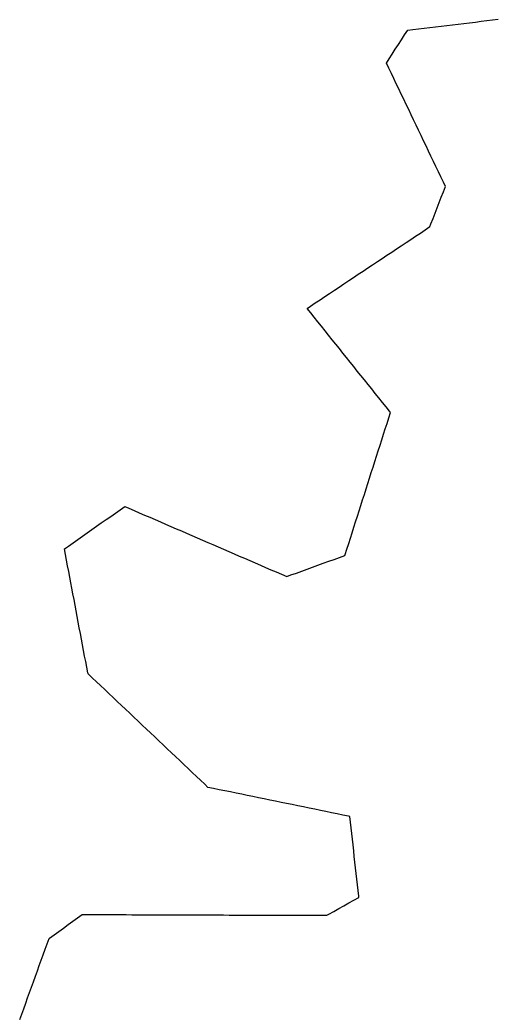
# Model space of a CAD drawing. Header units: millimetres. Extents: x 32 to 3054, y 42 to 5568.
# Drawn here: x 2775.2 to 2858.5, y 3143.1 to 3316.4 of the extents above; entities that cross this region are included whole.
import ezdxf

# ---------------------------------------------------------------- set-up
doc = ezdxf.new("R2010")
doc.units = ezdxf.units.MM
doc.layers.add('ALL_ISLANDS', color=7, linetype='Continuous')
doc.layers.add('OUTLINE_ISLAND_01', color=7, linetype='Continuous')

msp = doc.modelspace()

# ---------------------------------------------------------------- linework, layer by layer
at = {"layer": 'ALL_ISLANDS'}
msp.add_lwpolyline([(2775.158, 3142.1829), (2775.4972, 3143.1236), (2775.8364, 3144.0643), (2776.1756, 3145.005), (2776.5148, 3145.9457), (2776.854, 3146.8864), (2777.1932, 3147.8271), (2777.5324, 3148.7678), (2777.8717, 3149.7086), (2778.2109, 3150.6493), (2778.5501, 3151.59), (2778.8893, 3152.5307), (2779.2285, 3153.4714), (2779.5677, 3154.4121), (2779.9069, 3155.3528), (2780.2461, 3156.2935), (2780.332, 3156.3559), (2781.1411, 3156.9436), (2781.9501, 3157.5313), (2782.7592, 3158.119), (2783.5683, 3158.7067), (2784.3774, 3159.2944), (2785.1865, 3159.8821), (2785.9956, 3160.4698), (2786.6686, 3160.4675), (2787.6686, 3160.4642), (2788.6686, 3160.4609), (2789.6686, 3160.4576), (2790.6686, 3160.4542), (2791.6686, 3160.4509), (2792.6686, 3160.4476), (2793.6686, 3160.4443), (2794.6686, 3160.4409), (2795.6686, 3160.4376), (2796.6686, 3160.4343), (2797.6686, 3160.431), (2798.6685, 3160.4276), (2799.6685, 3160.4243), (2800.6685, 3160.421), (2801.6685, 3160.4177), (2802.6685, 3160.4143), (2803.6685, 3160.411), (2804.6685, 3160.4077), (2805.6685, 3160.4044), (2806.6685, 3160.401), (2807.6685, 3160.3977), (2808.6685, 3160.3944), (2809.6685, 3160.3911), (2810.6685, 3160.3877), (2811.6685, 3160.3844), (2812.6685, 3160.3811), (2813.6685, 3160.3778), (2814.6685, 3160.3744), (2815.6685, 3160.3711), (2816.6684, 3160.3678), (2817.6684, 3160.3645), (2818.6684, 3160.3611), (2819.6684, 3160.3578), (2820.6684, 3160.3545), (2821.6684, 3160.3512), (2822.6684, 3160.3478), (2823.6684, 3160.3445), (2824.6684, 3160.3412), (2825.6684, 3160.3379), (2826.6684, 3160.3345), (2827.6684, 3160.3312), (2828.6684, 3160.3279), (2829.0248, 3160.5273), (2829.8976, 3161.0154), (2830.7704, 3161.5036), (2831.6431, 3161.9918), (2832.5159, 3162.4799), (2833.3886, 3162.9681), (2834.2614, 3163.4562), (2834.2408, 3163.642), (2834.1309, 3164.6359), (2834.0209, 3165.6299), (2833.9109, 3166.6238), (2833.801, 3167.6177), (2833.691, 3168.6117), (2833.581, 3169.6056), (2833.4711, 3170.5995), (2833.3611, 3171.5935), (2833.2511, 3172.5874), (2833.1412, 3173.5813), (2833.0312, 3174.5753), (2832.9213, 3175.5692), (2832.8113, 3176.5632), (2832.7013, 3177.5571), (2832.4523, 3177.6081), (2831.4726, 3177.8088), (2830.493, 3178.0094), (2829.5133, 3178.2101), (2828.5336, 3178.4107), (2827.554, 3178.6114), (2826.5743, 3178.8121), (2825.5946, 3179.0127), (2824.615, 3179.2134), (2823.6353, 3179.414), (2822.6557, 3179.6147), (2821.676, 3179.8154), (2820.6963, 3180.016), (2819.7167, 3180.2167), (2818.737, 3180.4173), (2817.7574, 3180.618), (2816.7777, 3180.8187), (2815.798, 3181.0193), (2814.8184, 3181.22), (2813.8387, 3181.4206), (2812.8591, 3181.6213), (2811.8794, 3181.822), (2810.8997, 3182.0226), (2809.9201, 3182.2233), (2808.9404, 3182.4239), (2807.9607, 3182.6246), (2807.3831, 3183.1709), (2806.6566, 3183.8581), (2805.93, 3184.5452), (2805.2035, 3185.2324), (2804.477, 3185.9195), (2803.7505, 3186.6066), (2803.0239, 3187.2938), (2802.2974, 3187.9809), (2801.5709, 3188.6681), (2800.8444, 3189.3552), (2800.1178, 3190.0423), (2799.3913, 3190.7295), (2798.6648, 3191.4166), (2797.9383, 3192.1037), (2797.2117, 3192.7909), (2796.4852, 3193.478), (2795.7587, 3194.1652), (2795.0322, 3194.8523), (2794.3056, 3195.5394), (2793.5791, 3196.2266), (2792.8526, 3196.9137), (2792.1261, 3197.6009), (2791.3995, 3198.288), (2790.673, 3198.9751), (2789.9465, 3199.6623), (2789.22, 3200.3494), (2788.4934, 3201.0366), (2787.7669, 3201.7237), (2787.0404, 3202.4108), (2787.0112, 3202.5655), (2786.8255, 3203.5481), (2786.6399, 3204.5308), (2786.4542, 3205.5134), (2786.2686, 3206.496), (2786.0829, 3207.4786), (2785.8973, 3208.4612), (2785.7116, 3209.4438), (2785.526, 3210.4265), (2785.3403, 3211.4091), (2785.1547, 3212.3917), (2784.969, 3213.3743), (2784.7834, 3214.3569), (2784.5977, 3215.3395), (2784.4121, 3216.3222), (2784.2264, 3217.3048), (2784.0408, 3218.2874), (2783.8552, 3219.27), (2783.6695, 3220.2526), (2783.4839, 3221.2352), (2783.2982, 3222.2179), (2783.1126, 3223.2005), (2782.9269, 3224.1831), (2783.6297, 3224.6765), (2784.4482, 3225.2511), (2785.2666, 3225.8258), (2786.085, 3226.4004), (2786.9034, 3226.975), (2787.7218, 3227.5496), (2788.5403, 3228.1242), (2789.3587, 3228.6988), (2790.1771, 3229.2735), (2790.9955, 3229.8481), (2791.814, 3230.4227), (2792.6324, 3230.9973), (2793.4508, 3231.5719), (2794.1444, 3231.272), (2795.0622, 3230.8751), (2795.9801, 3230.4782), (2796.8979, 3230.0813), (2797.8158, 3229.6844), (2798.7337, 3229.2875), (2799.6515, 3228.8906), (2800.5694, 3228.4936), (2801.4872, 3228.0967), (2802.4051, 3227.6998), (2803.3229, 3227.3029), (2804.2408, 3226.906), (2805.1587, 3226.5091), (2806.0765, 3226.1122), (2806.9944, 3225.7153), (2807.9122, 3225.3184), (2808.8301, 3224.9215), (2809.748, 3224.5246), (2810.6658, 3224.1276), (2811.5837, 3223.7307), (2812.5015, 3223.3338), (2813.4194, 3222.9369), (2814.3372, 3222.54), (2815.2551, 3222.1431), (2816.173, 3221.7462), (2817.0908, 3221.3493), (2818.0087, 3220.9524), (2818.9265, 3220.5555), (2819.8444, 3220.1586), (2820.7622, 3219.7616), (2821.6801, 3219.3647), (2822.4266, 3219.6342), (2823.3672, 3219.9738), (2824.3078, 3220.3134), (2825.2484, 3220.6529), (2826.1889, 3220.9925), (2827.1295, 3221.332), (2828.0701, 3221.6716), (2829.0107, 3222.0112), (2829.9513, 3222.3507), (2830.8919, 3222.6903), (2831.8324, 3223.0298), (2831.8821, 3223.1855), (2832.1859, 3224.1383), (2832.4896, 3225.091), (2832.7934, 3226.0437), (2833.0972, 3226.9965), (2833.401, 3227.9492), (2833.7048, 3228.902), (2834.0085, 3229.8547), (2834.3123, 3230.8075), (2834.6161, 3231.7602), (2834.9199, 3232.7129), (2835.2236, 3233.6657), (2835.5274, 3234.6184), (2835.8312, 3235.5712), (2836.135, 3236.5239), (2836.4388, 3237.4767), (2836.7425, 3238.4294), (2837.0463, 3239.3821), (2837.3501, 3240.3349), (2837.6539, 3241.2876), (2837.9577, 3242.2404), (2838.2614, 3243.1931), (2838.5652, 3244.1459), (2838.869, 3245.0986), (2839.1728, 3246.0513), (2839.4766, 3247.0041), (2839.7803, 3247.9568), (2839.6279, 3248.147), (2839.0023, 3248.9271), (2838.3767, 3249.7073), (2837.7512, 3250.4875), (2837.1256, 3251.2676), (2836.5, 3252.0478), (2835.8745, 3252.828), (2835.2489, 3253.6082), (2834.6233, 3254.3883), (2833.9977, 3255.1685), (2833.3722, 3255.9487), (2832.7466, 3256.7288), (2832.121, 3257.509), (2831.4955, 3258.2892), (2830.8699, 3259.0693), (2830.2443, 3259.8495), (2829.6188, 3260.6297), (2828.9932, 3261.4098), (2828.3676, 3262.19), (2827.7421, 3262.9702), (2827.1165, 3263.7504), (2826.4909, 3264.5305), (2825.8654, 3265.3107), (2825.2398, 3266.0909), (2825.8347, 3266.4861), (2826.6676, 3267.0395), (2827.5006, 3267.5929), (2828.3335, 3268.1463), (2829.1664, 3268.6997), (2829.9993, 3269.253), (2830.8323, 3269.8064), (2831.6652, 3270.3598), (2832.4981, 3270.9132), (2833.331, 3271.4666), (2834.164, 3272.02), (2834.9969, 3272.5734), (2835.8298, 3273.1267), (2836.6627, 3273.6801), (2837.4957, 3274.2335), (2838.3286, 3274.7869), (2839.1615, 3275.3403), (2839.9944, 3275.8937), (2840.8274, 3276.447), (2841.6603, 3277.0004), (2842.4932, 3277.5538), (2843.3262, 3278.1072), (2844.1591, 3278.6606), (2844.992, 3279.214), (2845.8249, 3279.7674), (2846.6579, 3280.3207), (2846.8418, 3280.7979), (2847.2014, 3281.731), (2847.561, 3282.6641), (2847.9206, 3283.5972), (2848.2802, 3284.5303), (2848.6398, 3285.4635), (2848.9994, 3286.3966), (2849.359, 3287.3297), (2848.9961, 3288.0883), (2848.5645, 3288.9904), (2848.133, 3289.8925), (2847.7014, 3290.7946), (2847.2698, 3291.6966), (2846.8383, 3292.5987), (2846.4067, 3293.5008), (2845.9752, 3294.4029), (2845.5436, 3295.305), (2845.112, 3296.2071), (2844.6805, 3297.1091), (2844.2489, 3298.0112), (2843.8174, 3298.9133), (2843.3858, 3299.8154), (2842.9542, 3300.7175), (2842.5227, 3301.6196), (2842.0911, 3302.5216), (2841.6595, 3303.4237), (2841.228, 3304.3258), (2840.7964, 3305.2279), (2840.3649, 3306.13), (2839.9333, 3307.0321), (2839.5017, 3307.9342), (2839.0702, 3308.8362), (2839.5288, 3309.5434), (2840.0729, 3310.3824), (2840.617, 3311.2215), (2841.1611, 3312.0605), (2841.7053, 3312.8995), (2842.2494, 3313.7385), (2842.7935, 3314.5775), (2843.6548, 3314.68), (2844.6478, 3314.7981), (2845.6408, 3314.9163), (2846.6338, 3315.0344), (2847.6268, 3315.1526), (2848.6198, 3315.2707), (2849.6128, 3315.3888), (2850.6058, 3315.507), (2851.5988, 3315.6251), (2852.5918, 3315.7433), (2853.5848, 3315.8614), (2854.5778, 3315.9796), (2855.5708, 3316.0977), (2856.5638, 3316.2158), (2857.5568, 3316.334), (2858.5498, 3316.4521)], dxfattribs=at)
at = {"layer": 'OUTLINE_ISLAND_01'}
msp.add_lwpolyline([(2775.158, 3142.1829), (2775.4972, 3143.1236), (2775.8364, 3144.0643), (2776.1756, 3145.005), (2776.5148, 3145.9457), (2776.854, 3146.8864), (2777.1932, 3147.8271), (2777.5324, 3148.7678), (2777.8717, 3149.7086), (2778.2109, 3150.6493), (2778.5501, 3151.59), (2778.8893, 3152.5307), (2779.2285, 3153.4714), (2779.5677, 3154.4121), (2779.9069, 3155.3528), (2780.2461, 3156.2935), (2780.332, 3156.3559), (2781.1411, 3156.9436), (2781.9501, 3157.5313), (2782.7592, 3158.119), (2783.5683, 3158.7067), (2784.3774, 3159.2944), (2785.1865, 3159.8821), (2785.9956, 3160.4698), (2786.6686, 3160.4675), (2787.6686, 3160.4642), (2788.6686, 3160.4609), (2789.6686, 3160.4576), (2790.6686, 3160.4542), (2791.6686, 3160.4509), (2792.6686, 3160.4476), (2793.6686, 3160.4443), (2794.6686, 3160.4409), (2795.6686, 3160.4376), (2796.6686, 3160.4343), (2797.6686, 3160.431), (2798.6685, 3160.4276), (2799.6685, 3160.4243), (2800.6685, 3160.421), (2801.6685, 3160.4177), (2802.6685, 3160.4143), (2803.6685, 3160.411), (2804.6685, 3160.4077), (2805.6685, 3160.4044), (2806.6685, 3160.401), (2807.6685, 3160.3977), (2808.6685, 3160.3944), (2809.6685, 3160.3911), (2810.6685, 3160.3877), (2811.6685, 3160.3844), (2812.6685, 3160.3811), (2813.6685, 3160.3778), (2814.6685, 3160.3744), (2815.6685, 3160.3711), (2816.6684, 3160.3678), (2817.6684, 3160.3645), (2818.6684, 3160.3611), (2819.6684, 3160.3578), (2820.6684, 3160.3545), (2821.6684, 3160.3512), (2822.6684, 3160.3478), (2823.6684, 3160.3445), (2824.6684, 3160.3412), (2825.6684, 3160.3379), (2826.6684, 3160.3345), (2827.6684, 3160.3312), (2828.6684, 3160.3279), (2829.0248, 3160.5273), (2829.8976, 3161.0154), (2830.7704, 3161.5036), (2831.6431, 3161.9918), (2832.5159, 3162.4799), (2833.3886, 3162.9681), (2834.2614, 3163.4562), (2834.2408, 3163.642), (2834.1309, 3164.6359), (2834.0209, 3165.6299), (2833.9109, 3166.6238), (2833.801, 3167.6177), (2833.691, 3168.6117), (2833.581, 3169.6056), (2833.4711, 3170.5995), (2833.3611, 3171.5935), (2833.2511, 3172.5874), (2833.1412, 3173.5813), (2833.0312, 3174.5753), (2832.9213, 3175.5692), (2832.8113, 3176.5632), (2832.7013, 3177.5571), (2832.4523, 3177.6081), (2831.4726, 3177.8088), (2830.493, 3178.0094), (2829.5133, 3178.2101), (2828.5336, 3178.4107), (2827.554, 3178.6114), (2826.5743, 3178.8121), (2825.5946, 3179.0127), (2824.615, 3179.2134), (2823.6353, 3179.414), (2822.6557, 3179.6147), (2821.676, 3179.8154), (2820.6963, 3180.016), (2819.7167, 3180.2167), (2818.737, 3180.4173), (2817.7574, 3180.618), (2816.7777, 3180.8187), (2815.798, 3181.0193), (2814.8184, 3181.22), (2813.8387, 3181.4206), (2812.8591, 3181.6213), (2811.8794, 3181.822), (2810.8997, 3182.0226), (2809.9201, 3182.2233), (2808.9404, 3182.4239), (2807.9607, 3182.6246), (2807.3831, 3183.1709), (2806.6566, 3183.8581), (2805.93, 3184.5452), (2805.2035, 3185.2324), (2804.477, 3185.9195), (2803.7505, 3186.6066), (2803.0239, 3187.2938), (2802.2974, 3187.9809), (2801.5709, 3188.6681), (2800.8444, 3189.3552), (2800.1178, 3190.0423), (2799.3913, 3190.7295), (2798.6648, 3191.4166), (2797.9383, 3192.1037), (2797.2117, 3192.7909), (2796.4852, 3193.478), (2795.7587, 3194.1652), (2795.0322, 3194.8523), (2794.3056, 3195.5394), (2793.5791, 3196.2266), (2792.8526, 3196.9137), (2792.1261, 3197.6009), (2791.3995, 3198.288), (2790.673, 3198.9751), (2789.9465, 3199.6623), (2789.22, 3200.3494), (2788.4934, 3201.0366), (2787.7669, 3201.7237), (2787.0404, 3202.4108), (2787.0112, 3202.5655), (2786.8255, 3203.5481), (2786.6399, 3204.5308), (2786.4542, 3205.5134), (2786.2686, 3206.496), (2786.0829, 3207.4786), (2785.8973, 3208.4612), (2785.7116, 3209.4438), (2785.526, 3210.4265), (2785.3403, 3211.4091), (2785.1547, 3212.3917), (2784.969, 3213.3743), (2784.7834, 3214.3569), (2784.5977, 3215.3395), (2784.4121, 3216.3222), (2784.2264, 3217.3048), (2784.0408, 3218.2874), (2783.8552, 3219.27), (2783.6695, 3220.2526), (2783.4839, 3221.2352), (2783.2982, 3222.2179), (2783.1126, 3223.2005), (2782.9269, 3224.1831), (2783.6297, 3224.6765), (2784.4482, 3225.2511), (2785.2666, 3225.8258), (2786.085, 3226.4004), (2786.9034, 3226.975), (2787.7218, 3227.5496), (2788.5403, 3228.1242), (2789.3587, 3228.6988), (2790.1771, 3229.2735), (2790.9955, 3229.8481), (2791.814, 3230.4227), (2792.6324, 3230.9973), (2793.4508, 3231.5719), (2794.1444, 3231.272), (2795.0622, 3230.8751), (2795.9801, 3230.4782), (2796.8979, 3230.0813), (2797.8158, 3229.6844), (2798.7337, 3229.2875), (2799.6515, 3228.8906), (2800.5694, 3228.4936), (2801.4872, 3228.0967), (2802.4051, 3227.6998), (2803.3229, 3227.3029), (2804.2408, 3226.906), (2805.1587, 3226.5091), (2806.0765, 3226.1122), (2806.9944, 3225.7153), (2807.9122, 3225.3184), (2808.8301, 3224.9215), (2809.748, 3224.5246), (2810.6658, 3224.1276), (2811.5837, 3223.7307), (2812.5015, 3223.3338), (2813.4194, 3222.9369), (2814.3372, 3222.54), (2815.2551, 3222.1431), (2816.173, 3221.7462), (2817.0908, 3221.3493), (2818.0087, 3220.9524), (2818.9265, 3220.5555), (2819.8444, 3220.1586), (2820.7622, 3219.7616), (2821.6801, 3219.3647), (2822.4266, 3219.6342), (2823.3672, 3219.9738), (2824.3078, 3220.3134), (2825.2484, 3220.6529), (2826.1889, 3220.9925), (2827.1295, 3221.332), (2828.0701, 3221.6716), (2829.0107, 3222.0112), (2829.9513, 3222.3507), (2830.8919, 3222.6903), (2831.8324, 3223.0298), (2831.8821, 3223.1855), (2832.1859, 3224.1383), (2832.4896, 3225.091), (2832.7934, 3226.0437), (2833.0972, 3226.9965), (2833.401, 3227.9492), (2833.7048, 3228.902), (2834.0085, 3229.8547), (2834.3123, 3230.8075), (2834.6161, 3231.7602), (2834.9199, 3232.7129), (2835.2236, 3233.6657), (2835.5274, 3234.6184), (2835.8312, 3235.5712), (2836.135, 3236.5239), (2836.4388, 3237.4767), (2836.7425, 3238.4294), (2837.0463, 3239.3821), (2837.3501, 3240.3349), (2837.6539, 3241.2876), (2837.9577, 3242.2404), (2838.2614, 3243.1931), (2838.5652, 3244.1459), (2838.869, 3245.0986), (2839.1728, 3246.0513), (2839.4766, 3247.0041), (2839.7803, 3247.9568), (2839.6279, 3248.147), (2839.0023, 3248.9271), (2838.3767, 3249.7073), (2837.7512, 3250.4875), (2837.1256, 3251.2676), (2836.5, 3252.0478), (2835.8745, 3252.828), (2835.2489, 3253.6082), (2834.6233, 3254.3883), (2833.9977, 3255.1685), (2833.3722, 3255.9487), (2832.7466, 3256.7288), (2832.121, 3257.509), (2831.4955, 3258.2892), (2830.8699, 3259.0693), (2830.2443, 3259.8495), (2829.6188, 3260.6297), (2828.9932, 3261.4098), (2828.3676, 3262.19), (2827.7421, 3262.9702), (2827.1165, 3263.7504), (2826.4909, 3264.5305), (2825.8654, 3265.3107), (2825.2398, 3266.0909), (2825.8347, 3266.4861), (2826.6676, 3267.0395), (2827.5006, 3267.5929), (2828.3335, 3268.1463), (2829.1664, 3268.6997), (2829.9993, 3269.253), (2830.8323, 3269.8064), (2831.6652, 3270.3598), (2832.4981, 3270.9132), (2833.331, 3271.4666), (2834.164, 3272.02), (2834.9969, 3272.5734), (2835.8298, 3273.1267), (2836.6627, 3273.6801), (2837.4957, 3274.2335), (2838.3286, 3274.7869), (2839.1615, 3275.3403), (2839.9944, 3275.8937), (2840.8274, 3276.447), (2841.6603, 3277.0004), (2842.4932, 3277.5538), (2843.3262, 3278.1072), (2844.1591, 3278.6606), (2844.992, 3279.214), (2845.8249, 3279.7674), (2846.6579, 3280.3207), (2846.8418, 3280.7979), (2847.2014, 3281.731), (2847.561, 3282.6641), (2847.9206, 3283.5972), (2848.2802, 3284.5303), (2848.6398, 3285.4635), (2848.9994, 3286.3966), (2849.359, 3287.3297), (2848.9961, 3288.0883), (2848.5645, 3288.9904), (2848.133, 3289.8925), (2847.7014, 3290.7946), (2847.2698, 3291.6966), (2846.8383, 3292.5987), (2846.4067, 3293.5008), (2845.9752, 3294.4029), (2845.5436, 3295.305), (2845.112, 3296.2071), (2844.6805, 3297.1091), (2844.2489, 3298.0112), (2843.8174, 3298.9133), (2843.3858, 3299.8154), (2842.9542, 3300.7175), (2842.5227, 3301.6196), (2842.0911, 3302.5216), (2841.6595, 3303.4237), (2841.228, 3304.3258), (2840.7964, 3305.2279), (2840.3649, 3306.13), (2839.9333, 3307.0321), (2839.5017, 3307.9342), (2839.0702, 3308.8362), (2839.5288, 3309.5434), (2840.0729, 3310.3824), (2840.617, 3311.2215), (2841.1611, 3312.0605), (2841.7053, 3312.8995), (2842.2494, 3313.7385), (2842.7935, 3314.5775), (2843.6548, 3314.68), (2844.6478, 3314.7981), (2845.6408, 3314.9163), (2846.6338, 3315.0344), (2847.6268, 3315.1526), (2848.6198, 3315.2707), (2849.6128, 3315.3888), (2850.6058, 3315.507), (2851.5988, 3315.6251), (2852.5918, 3315.7433), (2853.5848, 3315.8614), (2854.5778, 3315.9796), (2855.5708, 3316.0977), (2856.5638, 3316.2158), (2857.5568, 3316.334), (2858.5498, 3316.4521)], dxfattribs=at)

doc.saveas('drawing.dxf')
